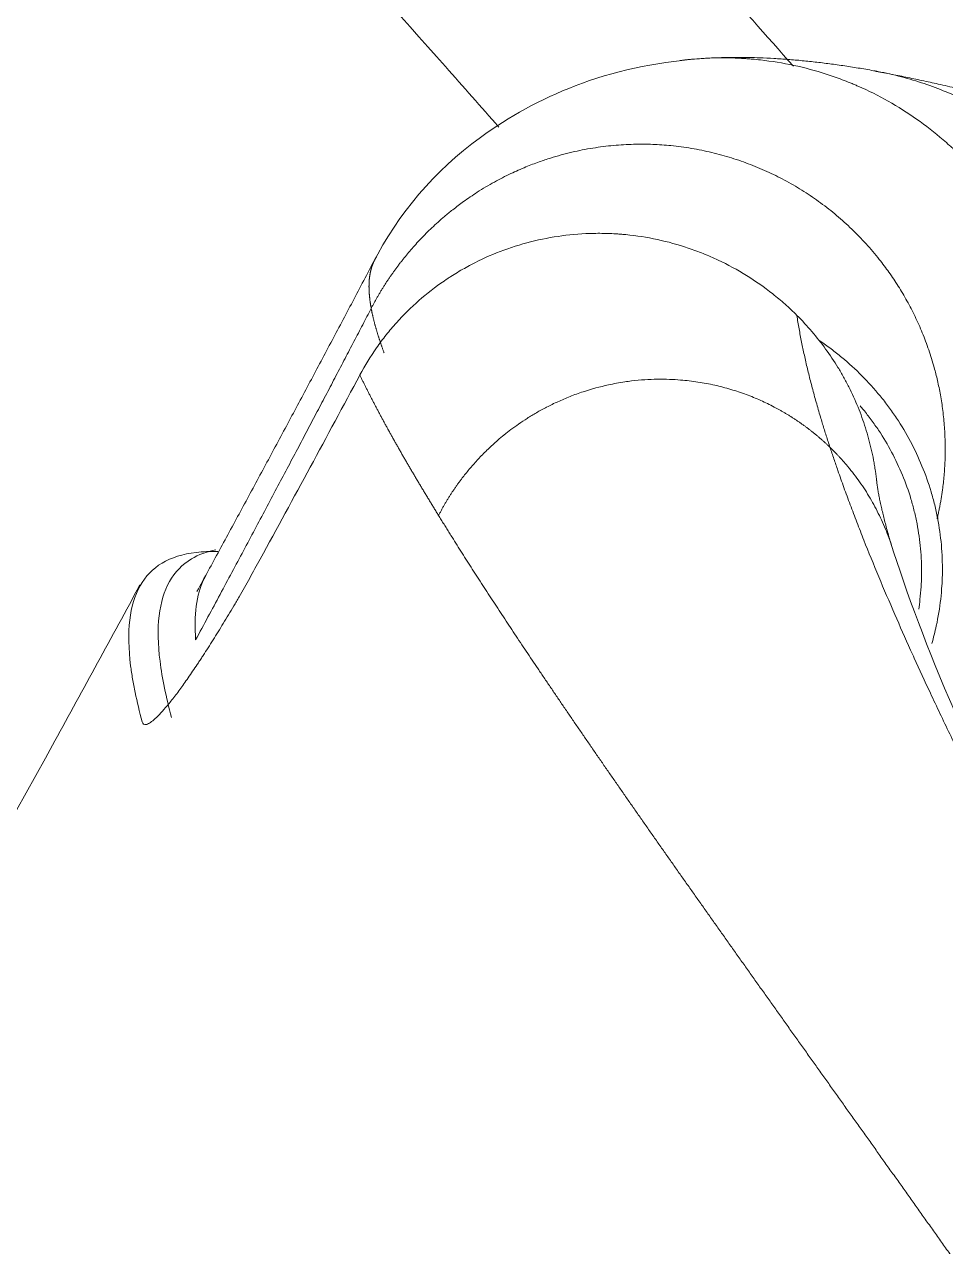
# Model space of a CAD drawing. Header units: millimetres. Extents: x 151130 to 215929, y 2134 to 34533.
# Drawn here: x 158718.79 to 158743.58, y 21557.59 to 21590.52 of the extents above; entities that cross this region are included whole.
import ezdxf

# ---------------------------------------------------------------- set-up
doc = ezdxf.new("R2010")
doc.units = ezdxf.units.MM
doc.layers.add('1', color=7, linetype='Continuous')

# ---------------------------------------------------------------- blocks, each defined once
blk = doc.blocks.new('SILLA GO 34006A')
at = {"layer": '1', "color": 0, "linetype": 'Continuous', "lineweight": 18}
for points, knots in [([(-180.508, 422.56), (-181.829, 417.367), (-183.819, 410.461), (-186.464, 402.893), (-187.799, 399.956), (-188.465, 398.684)], [0, 0, 0, 0, 0.494086, 0.746944, 1, 1, 1, 1]), ([(-173.362, 385.208), (-171.833, 385.667), (-164.86, 387.727), (-148.433, 392.193), (-125.36, 397.683), (-99.912, 402.646), (-72.855, 406.921), (-43.664, 410.26), (-12.92, 412.282), (6.655, 412.705), (15.971, 412.712)], [0, 0, 0, 0, 0.024998, 0.11382, 0.266378, 0.395957, 0.519196, 0.694517, 0.854829, 1, 1, 1, 1]), ([(-190.951, 393.508), (-190.963, 393.568), (-190.974, 393.629), (-190.994, 393.751), (-191.023, 393.934), (-191.044, 394.117), (-191.079, 394.483), (-191.09, 394.727), (-191.088, 395.215), (-191.076, 395.459), (-191.039, 395.826), (-191.024, 395.948), (-190.996, 396.131), (-190.986, 396.192), (-190.965, 396.314), (-190.953, 396.374), (-190.893, 396.676), (-190.833, 396.913), (-190.69, 397.379), (-190.607, 397.608), (-190.419, 398.059), (-190.314, 398.28), (-190.167, 398.551), (-190.137, 398.605), (-190.076, 398.711), (-189.983, 398.87), (-189.884, 399.024), (-189.679, 399.326), (-189.533, 399.52), (-189.222, 399.893), (-189.057, 400.071), (-188.838, 400.285), (-188.794, 400.327), (-188.704, 400.41), (-188.659, 400.452), (-188.521, 400.573), (-188.427, 400.652), (-188.142, 400.879), (-187.945, 401.02), (-187.603, 401.24), (-187.461, 401.324), (-187.316, 401.404)], [0, 0, 0, 0, 0.019712, 0.019712, 0.039424, 0.078849, 0.078849, 0.157698, 0.157698, 0.236546, 0.236546, 0.275971, 0.275971, 0.295683, 0.295683, 0.315395, 0.315395, 0.394244, 0.394244, 0.473093, 0.473093, 0.551942, 0.551942, 0.571654, 0.571654, 0.591366, 0.63079, 0.63079, 0.709639, 0.709639, 0.788488, 0.788488, 0.8082, 0.8082, 0.827912, 0.827912, 0.867337, 0.867337, 0.946186, 0.946186, 1, 1, 1, 1]), ([(-187.72, 400.501), (-187.792, 400.448), (-187.864, 400.393), (-188.023, 400.266), (-188.11, 400.193), (-188.239, 400.079), (-188.282, 400.04), (-188.365, 399.963), (-188.407, 399.923), (-188.61, 399.724), (-188.764, 399.557), (-189.054, 399.209), (-189.19, 399.028), (-189.381, 398.746), (-189.443, 398.65), (-189.532, 398.503), (-189.561, 398.454), (-189.618, 398.354), (-189.646, 398.304), (-189.783, 398.05), (-189.881, 397.844), (-190.056, 397.424), (-190.133, 397.21), (-190.266, 396.774), (-190.322, 396.553), (-190.378, 396.271), (-190.389, 396.215), (-190.409, 396.101), (-190.418, 396.044), (-190.443, 395.873), (-190.458, 395.759), (-190.474, 395.601), (-190.478, 395.556), (-190.481, 395.512)], [0, 0, 0, 0, 0.046264, 0.046264, 0.104458, 0.104458, 0.133554, 0.133554, 0.162651, 0.162651, 0.279039, 0.279039, 0.395426, 0.395426, 0.45362, 0.45362, 0.482716, 0.482716, 0.511813, 0.511813, 0.628201, 0.628201, 0.744588, 0.744588, 0.860975, 0.860975, 0.890072, 0.890072, 0.919169, 0.919169, 0.977363, 0.977363, 1, 1, 1, 1]), ([(-189.348, 397.274), (-189.41, 397.198), (-189.47, 397.121), (-189.559, 397.002), (-189.589, 396.961), (-189.647, 396.88), (-189.734, 396.757), (-189.816, 396.632), (-189.974, 396.38), (-190.073, 396.207), (-190.255, 395.856), (-190.34, 395.677), (-190.494, 395.311), (-190.564, 395.124), (-190.642, 394.886), (-190.657, 394.838), (-190.687, 394.742), (-190.701, 394.694), (-190.743, 394.549), (-190.768, 394.453), (-190.838, 394.162), (-190.877, 393.967), (-190.94, 393.575), (-190.963, 393.378), (-190.994, 392.981), (-191.002, 392.782), (-191.002, 392.582)], [0, 0, 0, 0, 0.057992, 0.057992, 0.08743, 0.08743, 0.116868, 0.175743, 0.175743, 0.293494, 0.293494, 0.411245, 0.411245, 0.528996, 0.528996, 0.558434, 0.558434, 0.587872, 0.587872, 0.646747, 0.646747, 0.764498, 0.764498, 0.882249, 0.882249, 1, 1, 1, 1]), ([(-191.002, 392.582), (-191.002, 392.509), (-191.001, 392.437), (-190.996, 392.291), (-190.993, 392.218), (-190.98, 392), (-190.967, 391.856), (-190.917, 391.425), (-190.867, 391.142), (-190.736, 390.581), (-190.654, 390.304), (-190.531, 389.962), (-190.505, 389.894), (-190.452, 389.759), (-190.425, 389.691), (-190.34, 389.492), (-190.279, 389.361), (-190.088, 388.974), (-189.946, 388.724), (-189.635, 388.242), (-189.465, 388.01), (-189.258, 387.758), (-189.235, 387.73), (-189.188, 387.675), (-189.117, 387.593), (-189.045, 387.512), (-188.899, 387.354), (-188.798, 387.251), (-188.489, 386.953), (-188.273, 386.768), (-187.819, 386.421), (-187.582, 386.26), (-187.085, 385.965), (-186.831, 385.834), (-186.31, 385.602), (-186.045, 385.502), (-185.637, 385.375), (-185.5, 385.337), (-185.291, 385.285), (-185.187, 385.261), (-185.081, 385.239), (-185.011, 385.224), (-184.975, 385.218), (-184.657, 385.158), (-184.374, 385.123), (-183.806, 385.086), (-183.523, 385.085), (-183.096, 385.108), (-182.883, 385.126), (-182.669, 385.153), (-182.527, 385.174), (-182.456, 385.185), (-182.101, 385.248), (-181.821, 385.315), (-181.545, 385.398)], [0, 0, 0, 0, 0.015625, 0.015625, 0.03125, 0.03125, 0.0625, 0.0625, 0.125, 0.125, 0.1875, 0.1875, 0.203125, 0.203125, 0.21875, 0.21875, 0.25, 0.25, 0.3125, 0.3125, 0.375, 0.375, 0.382813, 0.382813, 0.390625, 0.40625, 0.40625, 0.4375, 0.4375, 0.5, 0.5, 0.5625, 0.5625, 0.625, 0.625, 0.6875, 0.6875, 0.71875, 0.71875, 0.734375, 0.742188, 0.742188, 0.75, 0.75, 0.8125, 0.8125, 0.875, 0.875, 0.90625, 0.921875, 0.921875, 0.9375, 0.9375, 1, 1, 1, 1]), ([(-171.437, 388.34), (-171.72, 387.844), (-172.004, 387.412), (-172.57, 386.685), (-172.854, 386.389), (-173.421, 385.941), (-173.704, 385.788), (-174.271, 385.63), (-174.554, 385.625), (-175.051, 385.75), (-175.264, 385.847), (-175.477, 385.988)], [0, 0, 0, 0, 0.210443, 0.210443, 0.420886, 0.420886, 0.63133, 0.63133, 0.841773, 0.841773, 1, 1, 1, 1]), ([(-170.794, 387.865), (-170.779, 387.891), (-170.768, 387.937), (-170.794, 387.973), (-170.838, 388.004), (-170.869, 388.016), (-170.929, 388.031), (-170.952, 388.035), (-171.002, 388.042), (-171.029, 388.045), (-171.117, 388.051), (-171.252, 388.053), (-171.42, 388.044), (-171.606, 388.029), (-171.707, 388.018), (-171.872, 387.998), (-171.929, 387.991), (-172.046, 387.974), (-172.106, 387.965), (-172.292, 387.936), (-172.553, 387.892), (-172.841, 387.837), (-173.028, 387.799), (-173.066, 387.791), (-173.143, 387.775), (-173.182, 387.767), (-173.3, 387.742), (-173.379, 387.725), (-173.621, 387.671), (-173.786, 387.633), (-174.125, 387.553), (-174.298, 387.51), (-174.564, 387.443), (-174.699, 387.409), (-174.835, 387.373), (-174.927, 387.349), (-174.973, 387.336), (-175.204, 387.275), (-175.391, 387.224), (-175.765, 387.118), (-175.953, 387.064), (-176.143, 387.009)], [0, 0, 0, 0, 0.0625, 0.125, 0.125, 0.1875, 0.1875, 0.21875, 0.21875, 0.25, 0.25, 0.3125, 0.375, 0.375, 0.4375, 0.4375, 0.46875, 0.46875, 0.5, 0.5, 0.5625, 0.625, 0.625, 0.640625, 0.640625, 0.65625, 0.65625, 0.6875, 0.6875, 0.75, 0.75, 0.8125, 0.8125, 0.84375, 0.859375, 0.859375, 0.875, 0.875, 0.9375, 0.9375, 1, 1, 1, 1]), ([(-217.061, 37.669), (-216.827, 41.498), (-216.593, 45.326), (-216.126, 52.983), (-215.893, 56.811), (-215.426, 64.466), (-215.192, 68.293), (-214.725, 75.945), (-214.492, 79.771), (-214.025, 87.423), (-213.792, 91.248), (-213.325, 98.897), (-213.092, 102.722), (-212.392, 114.194), (-211.926, 121.84), (-210.992, 137.13), (-210.526, 144.774), (-209.826, 156.238), (-209.593, 160.059), (-209.126, 167.701), (-208.893, 171.521), (-208.543, 177.252), (-208.427, 179.162), (-208.193, 182.982), (-208.077, 184.892), (-207.727, 190.621), (-207.494, 194.439), (-207.027, 202.074), (-206.794, 205.891), (-206.328, 213.524), (-206.095, 217.34), (-205.629, 224.97), (-205.396, 228.785), (-204.93, 236.412), (-204.697, 240.226), (-203.998, 251.665), (-203.532, 259.289), (-202.601, 274.534), (-202.135, 282.155), (-201.204, 297.394), (-200.739, 305.012), (-199.808, 320.247), (-199.342, 327.864), (-198.411, 343.096), (-197.946, 350.711), (-197.015, 365.94), (-196.55, 373.555), (-195.95, 383.369), (-195.816, 385.569), (-195.681, 387.769)], [0, 0, 0, 0, 0.032703, 0.032703, 0.065407, 0.065407, 0.09811, 0.09811, 0.130813, 0.130813, 0.163516, 0.163516, 0.19622, 0.19622, 0.261626, 0.261626, 0.327033, 0.327033, 0.359736, 0.359736, 0.392439, 0.392439, 0.408791, 0.408791, 0.425142, 0.425142, 0.457846, 0.457846, 0.490549, 0.490549, 0.523252, 0.523252, 0.555955, 0.555955, 0.588659, 0.588659, 0.654065, 0.654065, 0.719472, 0.719472, 0.784878, 0.784878, 0.850285, 0.850285, 0.915691, 0.915691, 0.981098, 0.981098, 1, 1, 1, 1]), ([(-175.477, 386.062), (-175.477, 386.061), (-175.477, 386.061), (-175.334, 385.908), (-175.191, 385.775), (-174.764, 385.435), (-174.48, 385.288), (-173.912, 385.146), (-173.628, 385.152), (-173.06, 385.311), (-172.776, 385.465), (-172.209, 385.914), (-171.926, 386.21), (-171.572, 386.665), (-171.501, 386.761), (-171.36, 386.959), (-171.289, 387.063), (-171.077, 387.386), (-170.935, 387.618), (-170.794, 387.865)], [0, 0, 0, 0, 0.000205, 0.000205, 0.091095, 0.091095, 0.272876, 0.272876, 0.454657, 0.454657, 0.636438, 0.636438, 0.818219, 0.818219, 0.863664, 0.863664, 0.90911, 0.90911, 1, 1, 1, 1]), ([(-174.792, 386.282), (-174.755, 386.293), (-174.718, 386.306), (-174.463, 386.398), (-174.245, 386.522), (-173.809, 386.856), (-173.591, 387.066), (-173.373, 387.318)], [0, 0, 0, 0, 0.0785, 0.0785, 0.53925, 0.53925, 1, 1, 1, 1]), ([(-181.545, 385.399), (-180.646, 385.671), (-179.746, 385.941), (-177.945, 386.478), (-177.044, 386.745), (-176.143, 387.009)], [0, 0, 0, 0, 0.5, 0.5, 1, 1, 1, 1]), ([(-194.013, 385.814), (-193.101, 385.045), (-191.307, 383.889), (-187.733, 382.861), (-185.374, 383.05), (-183.916, 383.52)], [0, 0, 0, 0, 0.295655, 0.561967, 1, 1, 1, 1])]:
    blk.add_open_spline(points, degree=3, knots=knots, dxfattribs=at)
at = {"layer": '1', "color": 0, "linetype": 'Continuous', "lineweight": 13}
for points, knots in [([(-180.676, 421.311), (-180.709, 421.186), (-180.774, 420.937), (-180.905, 420.435), (-181.07, 419.808), (-181.269, 419.058), (-181.468, 418.313), (-181.667, 417.574), (-181.867, 416.84), (-182.067, 416.111), (-182.267, 415.389), (-182.467, 414.672), (-182.667, 413.962), (-182.867, 413.258), (-183.068, 412.56), (-183.269, 411.869), (-183.47, 411.185), (-183.672, 410.507), (-183.873, 409.837), (-184.075, 409.174), (-184.277, 408.518), (-184.491, 407.834), (-184.772, 406.945), (-185.122, 405.866), (-185.529, 404.646), (-185.937, 403.462), (-186.329, 402.362), (-186.614, 401.591), (-186.887, 400.865), (-187.179, 400.11), (-187.58, 399.113), (-187.925, 398.296), (-188.201, 397.665), (-188.408, 397.204), (-188.616, 396.755), (-188.804, 396.361), (-188.971, 396.019), (-189.069, 395.824), (-189.118, 395.726)], [0, 0, 0, 0, 0.011786, 0.023573, 0.047558, 0.071547, 0.095542, 0.119539, 0.14354, 0.167542, 0.191545, 0.215549, 0.239551, 0.263555, 0.287562, 0.311573, 0.335589, 0.35961, 0.383636, 0.407667, 0.431704, 0.455746, 0.483802, 0.531912, 0.580043, 0.628194, 0.676366, 0.718536, 0.728579, 0.772782, 0.821029, 0.869301, 0.893448, 0.917601, 0.941761, 0.965927, 0.982962, 1, 1, 1, 1]), ([(-180.368, 389.573), (-180.363, 389.596), (-180.352, 389.641), (-180.336, 389.708), (-180.32, 389.776), (-180.304, 389.844), (-180.288, 389.912), (-180.272, 389.98), (-180.256, 390.049), (-180.24, 390.117), (-180.211, 390.244), (-180.169, 390.429), (-180.114, 390.674), (-180.058, 390.922), (-180.003, 391.174), (-179.948, 391.427), (-179.892, 391.684), (-179.837, 391.943), (-179.782, 392.205), (-179.726, 392.469), (-179.671, 392.736), (-179.616, 393.005), (-179.561, 393.277), (-179.505, 393.552), (-179.45, 393.829), (-179.395, 394.108), (-179.34, 394.389), (-179.284, 394.673), (-179.229, 394.96), (-179.174, 395.248), (-179.118, 395.539), (-179.063, 395.832), (-179.007, 396.127), (-178.952, 396.425), (-178.896, 396.724), (-178.84, 397.026), (-178.784, 397.33), (-178.729, 397.636), (-178.673, 397.944), (-178.617, 398.253), (-178.561, 398.565), (-178.505, 398.879), (-178.448, 399.195), (-178.392, 399.513), (-178.336, 399.832), (-178.279, 400.154), (-178.222, 400.477), (-178.166, 400.802), (-178.109, 401.129), (-178.052, 401.458), (-177.995, 401.788), (-177.938, 402.12), (-177.88, 402.454), (-177.823, 402.789), (-177.765, 403.126), (-177.707, 403.465), (-177.649, 403.805), (-177.591, 404.147), (-177.533, 404.49), (-177.474, 404.835), (-177.416, 405.181), (-177.357, 405.529), (-177.298, 405.878), (-177.239, 406.228), (-177.18, 406.58), (-177.12, 406.934), (-177.061, 407.288), (-177.001, 407.645), (-176.941, 408.002), (-176.88, 408.36), (-176.82, 408.72), (-176.759, 409.082), (-176.698, 409.444), (-176.637, 409.807), (-176.576, 410.172), (-176.514, 410.538), (-176.452, 410.906), (-176.39, 411.274), (-176.328, 411.644), (-176.265, 412.015), (-176.202, 412.386), (-176.139, 412.759), (-176.075, 413.133), (-176.012, 413.509), (-175.948, 413.885), (-175.883, 414.262), (-175.819, 414.64), (-175.754, 415.019), (-175.689, 415.399), (-175.624, 415.779), (-175.558, 416.161), (-175.492, 416.544), (-175.426, 416.927), (-175.359, 417.311), (-175.292, 417.696), (-175.247, 417.953), (-175.225, 418.082)], [0, 0, 0, 0, 0.003312, 0.006623, 0.009934, 0.013244, 0.016555, 0.019864, 0.023174, 0.026484, 0.029793, 0.041328, 0.052859, 0.064387, 0.075911, 0.087432, 0.098949, 0.110463, 0.121974, 0.133481, 0.144984, 0.156484, 0.167981, 0.179475, 0.190965, 0.202452, 0.213935, 0.225415, 0.236892, 0.248366, 0.259836, 0.271303, 0.282767, 0.294228, 0.305686, 0.31714, 0.328592, 0.340041, 0.351487, 0.36293, 0.37437, 0.385808, 0.397243, 0.408675, 0.420104, 0.431531, 0.442955, 0.454377, 0.465796, 0.477212, 0.488626, 0.500038, 0.511447, 0.522853, 0.534257, 0.545658, 0.557057, 0.568452, 0.579845, 0.591236, 0.602623, 0.614007, 0.625389, 0.636767, 0.648143, 0.659516, 0.670887, 0.682254, 0.69362, 0.704983, 0.716344, 0.727702, 0.739059, 0.750414, 0.761769, 0.773124, 0.78448, 0.795835, 0.807191, 0.818545, 0.8299, 0.841253, 0.852606, 0.863957, 0.875307, 0.886655, 0.898001, 0.909345, 0.920687, 0.932027, 0.943363, 0.954697, 0.966028, 0.977356, 0.98868, 1, 1, 1, 1]), ([(-191.57, 403.879), (-191.586, 403.875), (-191.62, 403.867), (-191.67, 403.854), (-191.721, 403.841), (-191.772, 403.828), (-191.823, 403.814), (-191.874, 403.799), (-191.926, 403.785), (-191.978, 403.77), (-192.031, 403.754), (-192.084, 403.738), (-192.137, 403.722), (-192.19, 403.705), (-192.243, 403.688), (-192.297, 403.671), (-192.351, 403.653), (-192.406, 403.634), (-192.461, 403.615), (-192.516, 403.596), (-192.571, 403.576), (-192.627, 403.555), (-192.682, 403.534), (-192.739, 403.513), (-192.795, 403.491), (-192.852, 403.468), (-192.909, 403.445), (-192.966, 403.422), (-193.024, 403.398), (-193.081, 403.373), (-193.14, 403.348), (-193.198, 403.322), (-193.373, 403.243), (-193.668, 403.101), (-194.079, 402.878), (-194.493, 402.625), (-194.859, 402.376), (-195.173, 402.14), (-195.435, 401.929), (-195.688, 401.71), (-195.93, 401.485), (-196.161, 401.255), (-196.381, 401.02), (-196.59, 400.782), (-196.787, 400.541), (-196.972, 400.299), (-197.145, 400.057), (-197.307, 399.816), (-197.506, 399.499), (-197.733, 399.099), (-197.975, 398.606), (-198.187, 398.103), (-198.368, 397.591), (-198.518, 397.076), (-198.636, 396.558), (-198.73, 396.008), (-198.793, 395.423), (-198.819, 394.799), (-198.802, 394.17), (-198.742, 393.54), (-198.64, 392.913), (-198.498, 392.309), (-198.319, 391.723), (-198.104, 391.154), (-197.845, 390.584), (-197.541, 390.02), (-197.293, 389.628), (-197.152, 389.422), (-197.133, 389.396)], [0, 0, 0, 0, 0.002808, 0.005637, 0.008487, 0.011357, 0.014249, 0.017162, 0.020096, 0.023052, 0.026029, 0.029028, 0.03205, 0.035093, 0.03816, 0.041248, 0.04436, 0.047494, 0.050652, 0.053833, 0.057037, 0.060266, 0.063518, 0.066795, 0.070096, 0.073422, 0.076773, 0.080149, 0.08355, 0.086976, 0.090428, 0.093905, 0.097409, 0.121922, 0.1474, 0.17388, 0.20137, 0.219871, 0.238267, 0.256527, 0.27461, 0.292478, 0.310098, 0.327437, 0.344468, 0.361157, 0.377468, 0.393367, 0.408826, 0.438965, 0.46907, 0.499056, 0.528834, 0.558331, 0.587491, 0.616237, 0.65018, 0.684462, 0.719028, 0.753805, 0.788707, 0.823654, 0.856057, 0.889457, 0.923775, 0.958913, 0.994767, 1, 1, 1, 1]), ([(-190.256, 401.529), (-190.553, 401.453), (-190.844, 401.363), (-191.413, 401.155), (-191.691, 401.037), (-192.236, 400.775), (-192.503, 400.63), (-192.828, 400.432), (-192.893, 400.391), (-193.022, 400.308), (-193.086, 400.266), (-193.276, 400.137), (-193.399, 400.048), (-193.763, 399.774), (-193.995, 399.58), (-194.439, 399.17), (-194.65, 398.955), (-194.952, 398.615), (-195.05, 398.5), (-195.193, 398.322), (-195.24, 398.262), (-195.333, 398.14), (-195.378, 398.079), (-195.602, 397.769), (-195.768, 397.515), (-196.072, 396.993), (-196.21, 396.725), (-196.461, 396.176), (-196.573, 395.895), (-196.695, 395.534), (-196.719, 395.462), (-196.765, 395.316), (-196.786, 395.243), (-196.849, 395.023), (-196.887, 394.876), (-196.989, 394.434), (-197.043, 394.137), (-197.119, 393.539), (-197.143, 393.239), (-197.156, 392.785), (-197.156, 392.633), (-197.152, 392.442), (-197.151, 392.404), (-197.148, 392.328), (-197.147, 392.29), (-197.141, 392.175), (-197.137, 392.099), (-197.109, 391.72), (-197.072, 391.42), (-196.968, 390.826), (-196.902, 390.532), (-196.739, 389.95), (-196.643, 389.663), (-196.518, 389.342), (-196.503, 389.307), (-196.475, 389.236), (-196.431, 389.13), (-196.325, 388.886), (-196.226, 388.681), (-196.019, 388.278), (-195.869, 388.016), (-195.541, 387.509), (-195.365, 387.263), (-195.128, 386.966), (-195.055, 386.877), (-194.981, 386.79), (-194.931, 386.732), (-194.906, 386.703), (-194.78, 386.56), (-194.676, 386.448), (-194.358, 386.121), (-194.136, 385.916), (-193.869, 385.692), (-193.834, 385.663), (-193.798, 385.634)], [0, 0, 0, 0, 0.045143, 0.045143, 0.090285, 0.090285, 0.135428, 0.135428, 0.146714, 0.146714, 0.157999, 0.157999, 0.180571, 0.180571, 0.225713, 0.225713, 0.270856, 0.270856, 0.293427, 0.293427, 0.304713, 0.304713, 0.315999, 0.315999, 0.361141, 0.361141, 0.406284, 0.406284, 0.451427, 0.451427, 0.462712, 0.462712, 0.473998, 0.473998, 0.496569, 0.496569, 0.541712, 0.541712, 0.586854, 0.586854, 0.609426, 0.609426, 0.615069, 0.615069, 0.620711, 0.620711, 0.631997, 0.631997, 0.67714, 0.67714, 0.722282, 0.722282, 0.767425, 0.767425, 0.773068, 0.773068, 0.778711, 0.789996, 0.812568, 0.812568, 0.85771, 0.85771, 0.902853, 0.902853, 0.914139, 0.919782, 0.919782, 0.925424, 0.925424, 0.947996, 0.947996, 0.993138, 0.993138, 1, 1, 1, 1]), ([(-183.031, 384.345), (-183.045, 384.341), (-183.072, 384.332), (-183.113, 384.32), (-183.154, 384.307), (-183.195, 384.295), (-183.236, 384.283), (-183.277, 384.271), (-183.319, 384.26), (-183.36, 384.248), (-183.402, 384.237), (-183.444, 384.226), (-183.486, 384.215), (-183.528, 384.205), (-183.571, 384.194), (-183.613, 384.184), (-183.656, 384.174), (-183.699, 384.164), (-183.742, 384.155), (-183.785, 384.145), (-183.828, 384.136), (-183.871, 384.127), (-183.915, 384.119), (-183.958, 384.11), (-184.002, 384.102), (-184.046, 384.094), (-184.09, 384.086), (-184.134, 384.078), (-184.178, 384.071), (-184.223, 384.064), (-184.267, 384.057), (-184.312, 384.05), (-184.356, 384.044), (-184.401, 384.037), (-184.446, 384.031), (-184.491, 384.026), (-184.642, 384.007), (-184.91, 383.981), (-185.305, 383.962), (-185.731, 383.961), (-186.12, 383.982), (-186.487, 384.019), (-186.85, 384.069), (-187.292, 384.153), (-187.772, 384.275), (-188.241, 384.426), (-188.654, 384.585), (-189.003, 384.741), (-189.391, 384.934), (-189.824, 385.181), (-190.304, 385.503), (-190.747, 385.846), (-191.15, 386.205), (-191.513, 386.572), (-191.856, 386.966), (-192.181, 387.391), (-192.488, 387.855), (-192.76, 388.334), (-192.998, 388.826), (-193.199, 389.325), (-193.367, 389.835), (-193.501, 390.356), (-193.602, 390.892), (-193.667, 391.436), (-193.696, 391.985), (-193.688, 392.536), (-193.646, 393.046), (-193.578, 393.52), (-193.491, 393.96), (-193.376, 394.407), (-193.233, 394.857), (-193.06, 395.307), (-192.858, 395.753), (-192.648, 396.151), (-192.434, 396.51), (-192.216, 396.84), (-191.964, 397.183), (-191.687, 397.52), (-191.394, 397.84), (-191.097, 398.134), (-190.794, 398.404), (-190.556, 398.597), (-190.388, 398.725), (-190.291, 398.796), (-190.195, 398.865), (-190.098, 398.932), (-190.002, 398.996), (-189.906, 399.059), (-189.836, 399.103), (-189.798, 399.127), (-189.792, 399.13)], [0, 0, 0, 0, 0.001792, 0.003588, 0.005388, 0.007192, 0.009, 0.010813, 0.012629, 0.01445, 0.016274, 0.018102, 0.019935, 0.02177, 0.02361, 0.025454, 0.027301, 0.029151, 0.031006, 0.032864, 0.034725, 0.036591, 0.038459, 0.040331, 0.042207, 0.044086, 0.045968, 0.047854, 0.049743, 0.051635, 0.05353, 0.055429, 0.05733, 0.059234, 0.061142, 0.063052, 0.064965, 0.080418, 0.097062, 0.114989, 0.134279, 0.146312, 0.161632, 0.180501, 0.203212, 0.224164, 0.242866, 0.259073, 0.272584, 0.297599, 0.322006, 0.345655, 0.368414, 0.390184, 0.410864, 0.434422, 0.457851, 0.481099, 0.504105, 0.526808, 0.549156, 0.571922, 0.594883, 0.617984, 0.641167, 0.664374, 0.687561, 0.705909, 0.724837, 0.744286, 0.764204, 0.78453, 0.805188, 0.826099, 0.841395, 0.858089, 0.876055, 0.895149, 0.913293, 0.930907, 0.947986, 0.96453, 0.969645, 0.974703, 0.979707, 0.984656, 0.98955, 0.994389, 0.999175, 1, 1, 1, 1]), ([(-188.405, 398.798), (-188.451, 398.707), (-188.572, 398.455), (-188.743, 398.032), (-188.902, 397.527), (-189.018, 397.016), (-189.07, 396.646), (-189.092, 396.423), (-189.099, 396.346), (-189.104, 396.27), (-189.109, 396.193), (-189.113, 396.116), (-189.116, 396.038), (-189.118, 395.961), (-189.119, 395.883), (-189.119, 395.805), (-189.118, 395.753), (-189.118, 395.726)], [0, 0, 0, 0, 0.096167, 0.262869, 0.42901, 0.59387, 0.756804, 0.780844, 0.804949, 0.829119, 0.853352, 0.877646, 0.902002, 0.926416, 0.950888, 0.975416, 1, 1, 1, 1]), ([(-189.118, 395.726), (-189.143, 395.677), (-189.193, 395.579), (-189.268, 395.433), (-189.343, 395.289), (-189.418, 395.147), (-189.534, 394.93), (-189.691, 394.644), (-189.888, 394.297), (-190.086, 393.961), (-190.284, 393.639), (-190.482, 393.329), (-190.65, 393.077), (-190.787, 392.879), (-190.894, 392.728), (-190.966, 392.631), (-191.002, 392.582)], [0, 0, 0, 0, 0.040018, 0.080041, 0.120069, 0.160101, 0.200138, 0.304996, 0.40989, 0.514821, 0.619791, 0.724804, 0.829859, 0.886562, 0.943275, 1, 1, 1, 1]), ([(-189.118, 395.726), (-189.118, 395.713), (-189.117, 395.687), (-189.116, 395.647), (-189.115, 395.607), (-189.114, 395.568), (-189.112, 395.528), (-189.11, 395.488), (-189.108, 395.448), (-189.105, 395.408), (-189.102, 395.369), (-189.099, 395.329), (-189.096, 395.289), (-189.093, 395.249), (-189.089, 395.209), (-189.085, 395.169), (-189.081, 395.129), (-189.076, 395.089), (-189.071, 395.049), (-189.066, 395.009), (-189.061, 394.969), (-189.056, 394.929), (-189.05, 394.889), (-189.044, 394.849), (-189.038, 394.809), (-189.031, 394.769), (-189.024, 394.729), (-189.017, 394.689), (-189.01, 394.649), (-189.002, 394.609), (-188.995, 394.569), (-188.987, 394.53), (-188.978, 394.49), (-188.97, 394.45), (-188.961, 394.41), (-188.952, 394.371), (-188.943, 394.331), (-188.933, 394.291), (-188.923, 394.252), (-188.913, 394.212), (-188.903, 394.173), (-188.893, 394.133), (-188.882, 394.094), (-188.871, 394.054), (-188.859, 394.015), (-188.848, 393.976), (-188.836, 393.937), (-188.788, 393.781), (-188.694, 393.508), (-188.531, 393.121), (-188.337, 392.731), (-188.111, 392.344), (-187.851, 391.964), (-187.596, 391.641), (-187.353, 391.368), (-187.127, 391.138), (-186.876, 390.906), (-186.649, 390.718), (-186.387, 390.518), (-186.022, 390.266), (-185.579, 390.012), (-185.145, 389.809), (-184.814, 389.676), (-184.497, 389.566), (-184.196, 389.478), (-183.911, 389.409), (-183.641, 389.355), (-183.388, 389.314), (-183.152, 389.285), (-182.882, 389.262), (-182.577, 389.248), (-182.238, 389.25), (-181.912, 389.267), (-181.673, 389.292), (-181.514, 389.312), (-181.431, 389.324), (-181.347, 389.338), (-181.264, 389.352), (-181.181, 389.367), (-181.098, 389.383), (-181.016, 389.4), (-180.933, 389.418), (-180.851, 389.438), (-180.77, 389.458), (-180.688, 389.479), (-180.608, 389.501), (-180.527, 389.524), (-180.447, 389.548), (-180.394, 389.565), (-180.368, 389.573)], [0, 0, 0, 0, 0.003217, 0.006438, 0.009662, 0.01289, 0.016121, 0.019355, 0.022593, 0.025834, 0.029079, 0.032327, 0.035577, 0.038831, 0.042088, 0.045348, 0.04861, 0.051876, 0.055144, 0.058414, 0.061688, 0.064964, 0.068242, 0.071523, 0.074806, 0.078091, 0.081379, 0.084669, 0.08796, 0.091254, 0.09455, 0.097847, 0.101147, 0.104448, 0.107751, 0.111056, 0.114362, 0.117669, 0.120978, 0.124289, 0.127601, 0.130914, 0.134228, 0.137543, 0.14086, 0.144177, 0.147496, 0.150815, 0.183639, 0.217706, 0.252936, 0.289226, 0.326463, 0.36454, 0.38886, 0.414876, 0.442487, 0.471594, 0.485977, 0.522147, 0.578471, 0.608907, 0.637518, 0.664357, 0.689493, 0.713012, 0.734987, 0.755487, 0.774573, 0.792318, 0.820637, 0.847815, 0.873875, 0.898862, 0.905621, 0.912385, 0.919153, 0.925922, 0.932691, 0.939458, 0.94622, 0.952978, 0.959728, 0.96647, 0.973203, 0.979923, 0.986631, 0.993324, 1, 1, 1, 1]), ([(-181.545, 385.398), (-181.54, 385.412), (-181.531, 385.439), (-181.517, 385.48), (-181.502, 385.521), (-181.488, 385.562), (-181.474, 385.603), (-181.46, 385.645), (-181.446, 385.687), (-181.432, 385.729), (-181.418, 385.771), (-181.403, 385.814), (-181.389, 385.857), (-181.375, 385.9), (-181.361, 385.943), (-181.347, 385.986), (-181.333, 386.03), (-181.319, 386.073), (-181.305, 386.117), (-181.291, 386.162), (-181.277, 386.206), (-181.263, 386.251), (-181.249, 386.295), (-181.235, 386.34), (-181.221, 386.386), (-181.207, 386.431), (-181.193, 386.477), (-181.179, 386.523), (-181.165, 386.569), (-181.151, 386.615), (-181.137, 386.661), (-181.123, 386.708), (-181.109, 386.755), (-181.095, 386.802), (-181.082, 386.849), (-181.068, 386.897), (-181.054, 386.945), (-181.04, 386.992), (-181.026, 387.041), (-181.012, 387.089), (-180.998, 387.137), (-180.984, 387.186), (-180.971, 387.235), (-180.957, 387.284), (-180.943, 387.333), (-180.929, 387.383), (-180.915, 387.432), (-180.902, 387.482), (-180.888, 387.532), (-180.874, 387.582), (-180.86, 387.633), (-180.846, 387.683), (-180.833, 387.734), (-180.819, 387.785), (-180.805, 387.837), (-180.791, 387.888), (-180.778, 387.939), (-180.764, 387.991), (-180.75, 388.043), (-180.737, 388.095), (-180.723, 388.148), (-180.709, 388.2), (-180.695, 388.253), (-180.682, 388.306), (-180.668, 388.359), (-180.654, 388.412), (-180.641, 388.466), (-180.627, 388.519), (-180.613, 388.573), (-180.6, 388.627), (-180.586, 388.681), (-180.572, 388.736), (-180.559, 388.79), (-180.545, 388.845), (-180.531, 388.9), (-180.518, 388.955), (-180.504, 389.011), (-180.49, 389.066), (-180.477, 389.122), (-180.463, 389.178), (-180.45, 389.234), (-180.436, 389.29), (-180.422, 389.346), (-180.409, 389.403), (-180.395, 389.459), (-180.381, 389.516), (-180.372, 389.554), (-180.368, 389.573)], [0, 0, 0, 0, 0.01181, 0.023618, 0.035426, 0.047233, 0.059038, 0.070843, 0.082646, 0.094448, 0.106249, 0.118049, 0.129848, 0.141646, 0.153443, 0.165239, 0.177033, 0.188827, 0.200619, 0.212411, 0.224201, 0.23599, 0.247778, 0.259565, 0.271351, 0.283135, 0.294919, 0.306702, 0.318483, 0.330263, 0.342042, 0.35382, 0.365597, 0.377373, 0.389148, 0.400921, 0.412694, 0.424465, 0.436236, 0.448005, 0.459773, 0.47154, 0.483306, 0.495071, 0.506835, 0.518598, 0.530359, 0.54212, 0.55388, 0.565638, 0.577396, 0.589152, 0.600908, 0.612662, 0.624415, 0.636168, 0.647919, 0.659669, 0.671419, 0.683167, 0.694914, 0.706661, 0.718406, 0.73015, 0.741893, 0.753636, 0.765377, 0.777117, 0.788857, 0.800595, 0.812332, 0.824069, 0.835804, 0.847539, 0.859272, 0.871005, 0.882736, 0.894467, 0.906197, 0.917925, 0.929653, 0.94138, 0.953106, 0.964831, 0.976555, 0.988278, 1, 1, 1, 1]), ([(-183.031, 384.345), (-182.874, 384.395), (-182.555, 384.495), (-182.071, 384.648), (-181.577, 384.803), (-181.072, 384.961), (-180.557, 385.122), (-180.031, 385.286), (-179.492, 385.453), (-178.94, 385.624), (-178.374, 385.798), (-177.795, 385.976), (-177.203, 386.158), (-176.598, 386.343), (-175.979, 386.532), (-175.346, 386.724), (-174.7, 386.919), (-174.041, 387.118), (-173.597, 387.251), (-173.373, 387.318)], [0, 0, 0, 0, 0.049087, 0.09931, 0.150567, 0.202846, 0.256215, 0.310757, 0.366573, 0.423748, 0.482293, 0.542209, 0.603495, 0.666153, 0.73018, 0.795579, 0.862349, 0.930489, 1, 1, 1, 1]), ([(-183.032, 384.345), (-183.026, 384.352), (-183.016, 384.367), (-183, 384.391), (-182.985, 384.414), (-182.969, 384.437), (-182.954, 384.461), (-182.938, 384.485), (-182.923, 384.51), (-182.907, 384.534), (-182.892, 384.559), (-182.876, 384.585), (-182.861, 384.61), (-182.845, 384.636), (-182.83, 384.662), (-182.814, 384.688), (-182.799, 384.715), (-182.783, 384.741), (-182.768, 384.768), (-182.753, 384.796), (-182.737, 384.823), (-182.722, 384.851), (-182.707, 384.879), (-182.691, 384.908), (-182.676, 384.936), (-182.661, 384.965), (-182.645, 384.994), (-182.63, 385.024), (-182.615, 385.053), (-182.6, 385.083), (-182.585, 385.114), (-182.569, 385.144), (-182.554, 385.175), (-182.539, 385.206), (-182.524, 385.237), (-182.509, 385.268), (-182.494, 385.3), (-182.478, 385.332), (-182.463, 385.364), (-182.448, 385.397), (-182.437, 385.422), (-182.43, 385.437), (-182.428, 385.441)], [0, 0, 0, 0, 0.025466, 0.05093, 0.076391, 0.101849, 0.127305, 0.152758, 0.178208, 0.203656, 0.229101, 0.254544, 0.279983, 0.305421, 0.330855, 0.356287, 0.381717, 0.407144, 0.432568, 0.45799, 0.483409, 0.508826, 0.53424, 0.559652, 0.585061, 0.610467, 0.635871, 0.661273, 0.686672, 0.712069, 0.737463, 0.762855, 0.788244, 0.81363, 0.839015, 0.864397, 0.889776, 0.915153, 0.940527, 0.9659, 0.991269, 1, 1, 1, 1]), ([(-184.123, 383.462), (-184.121, 383.462), (-184.114, 383.464), (-184.101, 383.466), (-184.085, 383.47), (-184.07, 383.474), (-184.054, 383.478), (-184.039, 383.482), (-184.023, 383.487), (-184.008, 383.492), (-183.992, 383.497), (-183.977, 383.502), (-183.961, 383.508), (-183.946, 383.514), (-183.93, 383.52), (-183.915, 383.526), (-183.899, 383.533), (-183.884, 383.54), (-183.869, 383.547), (-183.853, 383.554), (-183.838, 383.562), (-183.822, 383.57), (-183.807, 383.578), (-183.792, 383.586), (-183.777, 383.595), (-183.761, 383.604), (-183.746, 383.613), (-183.731, 383.622), (-183.716, 383.632), (-183.7, 383.642), (-183.685, 383.652), (-183.67, 383.663), (-183.655, 383.673), (-183.64, 383.684), (-183.625, 383.696), (-183.609, 383.707), (-183.594, 383.719), (-183.579, 383.731), (-183.564, 383.743), (-183.549, 383.755), (-183.534, 383.768), (-183.519, 383.781), (-183.504, 383.794), (-183.489, 383.807), (-183.474, 383.821), (-183.459, 383.835), (-183.444, 383.849), (-183.429, 383.864), (-183.414, 383.878), (-183.399, 383.893), (-183.385, 383.908), (-183.37, 383.924), (-183.355, 383.939), (-183.34, 383.955), (-183.325, 383.971), (-183.31, 383.988), (-183.296, 384.004), (-183.281, 384.021), (-183.266, 384.038), (-183.251, 384.056), (-183.237, 384.073), (-183.222, 384.091), (-183.207, 384.109), (-183.192, 384.128), (-183.178, 384.146), (-183.163, 384.165), (-183.148, 384.184), (-183.134, 384.203), (-183.119, 384.223), (-183.104, 384.242), (-183.09, 384.262), (-183.075, 384.283), (-183.061, 384.303), (-183.046, 384.324), (-183.036, 384.338), (-183.032, 384.345)], [0, 0, 0, 0, 0.005936, 0.019785, 0.033639, 0.047491, 0.061342, 0.075192, 0.089039, 0.102885, 0.116729, 0.130571, 0.144412, 0.158251, 0.172089, 0.185925, 0.199759, 0.213592, 0.227424, 0.241253, 0.255082, 0.268908, 0.282734, 0.296558, 0.31038, 0.324201, 0.338021, 0.351839, 0.365656, 0.379471, 0.393285, 0.407098, 0.42091, 0.43472, 0.448529, 0.462337, 0.476143, 0.489948, 0.503752, 0.517555, 0.531357, 0.545157, 0.558957, 0.572755, 0.586552, 0.600348, 0.614143, 0.627937, 0.64173, 0.655522, 0.669313, 0.683102, 0.696891, 0.710679, 0.724466, 0.738252, 0.752037, 0.765821, 0.779605, 0.793387, 0.807168, 0.820949, 0.834729, 0.848508, 0.862286, 0.876064, 0.88984, 0.903615, 0.917388, 0.93116, 0.944931, 0.9587, 0.972468, 0.986235, 1, 1, 1, 1]), ([(-210.002, 37.037), (-209.769, 40.869), (-209.537, 44.701), (-209.187, 50.452), (-209.071, 52.369), (-208.838, 56.203), (-208.721, 58.12), (-208.372, 63.872), (-208.139, 67.706), (-207.673, 75.375), (-207.44, 79.21), (-206.975, 86.879), (-206.742, 90.714), (-206.276, 98.383), (-206.043, 102.218), (-205.694, 107.97), (-205.577, 109.888), (-205.344, 113.723), (-205.228, 115.64), (-204.878, 121.392), (-204.645, 125.225), (-204.179, 132.891), (-203.946, 136.723), (-203.597, 142.47), (-203.48, 144.386), (-203.247, 148.216), (-203.131, 150.131), (-202.782, 155.876), (-202.549, 159.705), (-202.083, 167.36), (-201.85, 171.187), (-201.384, 178.84), (-201.151, 182.665), (-200.686, 190.315), (-200.453, 194.139), (-199.987, 201.786), (-199.754, 205.609), (-199.288, 213.253), (-199.056, 217.074), (-198.357, 228.537), (-197.892, 236.176), (-196.96, 251.451), (-196.495, 259.087), (-195.564, 274.355), (-195.098, 281.987), (-194.168, 297.25), (-193.702, 304.88), (-192.772, 320.138), (-192.306, 327.766), (-191.376, 343.021), (-190.91, 350.648), (-189.98, 365.901), (-189.515, 373.527), (-189.005, 381.876), (-188.961, 382.601), (-188.917, 383.325)], [0, 0, 0, 0, 0.033124, 0.033124, 0.049685, 0.049685, 0.066247, 0.066247, 0.099371, 0.099371, 0.132494, 0.132494, 0.165618, 0.165618, 0.198741, 0.198741, 0.215303, 0.215303, 0.231865, 0.231865, 0.264988, 0.264988, 0.298112, 0.298112, 0.314674, 0.314674, 0.331236, 0.331236, 0.364359, 0.364359, 0.397483, 0.397483, 0.430606, 0.430606, 0.46373, 0.46373, 0.496853, 0.496853, 0.529977, 0.529977, 0.596224, 0.596224, 0.662471, 0.662471, 0.728718, 0.728718, 0.794965, 0.794965, 0.861212, 0.861212, 0.927459, 0.927459, 0.993707, 0.993707, 1, 1, 1, 1])]:
    blk.add_open_spline(points, degree=3, knots=knots, dxfattribs=at)
at = {"layer": '1', "color": 0, "linetype": 'Continuous', "lineweight": 18}
for points in [[(-189.798, 399.151), (-189.84, 399.108), (-189.831, 399.1)], [(-188.394, 398.815), (-188.981, 397.729), (-189.37, 397.248)], [(-199.194, 392.658), (-198.158, 390.896), (-197.127, 389.396)], [(-197.184, 389.469), (-195.464, 386.969), (-193.638, 385.504)], [(-184.022, 383.485), (-179.182, 384.992), (-174.32, 386.421)]]:
    blk.add_open_spline(points, degree=2, dxfattribs=at)
blk = doc.blocks.new('*U99')
at = {"rotation": 90}
blk.add_blockref('SILLA GO 34006A', (242.339, -654.525), dxfattribs=at)
blk = doc.blocks.new('*U100')
at = {"color": 0, "linetype": 'ByBlock', "lineweight": -2, "transparency": 16777216, "rotation": 90.00000000000004}
blk.add_blockref('*U99', (214310.187, 32814.583, -2977.121), dxfattribs=at)
blk = doc.blocks.new('MRC90')
at = {"color": 5, "rotation": 45}
blk.add_blockref('*U100', (-128356.183, -175660.781), dxfattribs=at)

msp = doc.modelspace()

# ---------------------------------------------------------------- block references
at = {"color": 5}
msp.add_blockref('MRC90', (158054.877, 22008.219), dxfattribs=at)

doc.saveas('drawing.dxf')
